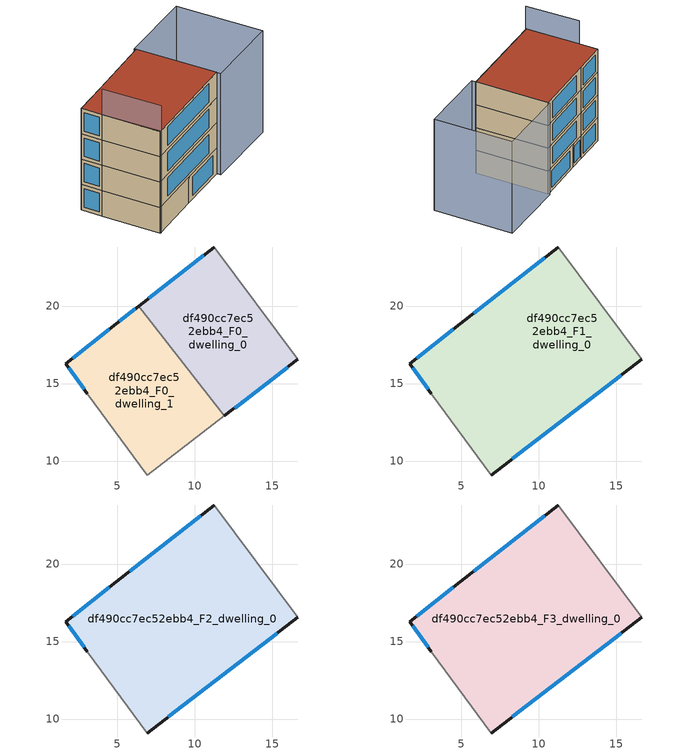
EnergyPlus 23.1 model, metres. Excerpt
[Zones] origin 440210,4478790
df490cc7ec52ebb4_F0_dwelling_0
 floor ground (EU_floor_Construction): 11.24,23.81 16.65,16.56 11.91,12.91 6.36,19.97 z0
 wall outside (EU_wall_Construction): 11.91,12.91 16.65,16.56 / 11.24,23.81 6.36,19.97 z0:3
 wall adiabatic (EU_wall_Construction): 16.65,16.56 11.24,23.81 z0:3
 wall to df490cc7ec52ebb4_F0_dwelling_1 (EU_wall_Construction): 6.36,19.97 11.91,12.91 z0:3
 window (EU_Window_Construction): 12.56,13.42 15.99,16.05 / 10.56,23.28 7.04,20.51 z0.42:2.58
df490cc7ec52ebb4_F0_dwelling_1
 floor ground (EU_floor_Construction): 6.36,19.97 11.91,12.91 6.94,9.1 3.05,14.35 1.66,16.29 4.93,18.85 z0
 wall outside (EU_wall_Construction): 6.36,19.97 4.93,18.85 1.66,16.29 3.05,14.35 z0:3
 wall adiabatic (EU_wall_Construction): 3.05,14.35 6.94,9.1 11.91,12.91 z0:3
 window (EU_Window_Construction): 4.48,18.5 2.11,16.65 / 6.16,19.82 5.13,19.01 / 1.85,16.02 2.85,14.62 z0.42:2.58
df490cc7ec52ebb4_F1_dwelling_0
 floor to df490cc7ec52ebb4_F0_dwelling_0 (EU_floor_Construction): 11.24,23.81 16.65,16.56 11.91,12.91 6.36,19.97 z3
 floor to df490cc7ec52ebb4_F0_dwelling_1 (EU_floor_Construction): 6.36,19.97 11.91,12.91 6.94,9.1 3.05,14.35 1.65,16.29 4.93,18.85 z3
 wall outside (EU_wall_Construction): 11.24,23.81 4.93,18.85 1.66,16.29 3.05,14.35 / 6.94,9.1 16.65,16.56 z3:6
 wall adiabatic (EU_wall_Construction): 16.65,16.56 11.24,23.81 / 3.05,14.35 6.94,9.1 z3:6
 window (EU_Window_Construction): 4.48,18.5 2.11,16.65 / 10.36,23.12 5.81,19.54 / 8.29,10.13 15.3,15.52 / 1.85,16.02 2.85,14.62 z3.42:5.58
df490cc7ec52ebb4_F2_dwelling_0
 floor to df490cc7ec52ebb4_F1_dwelling_0 (EU_floor_Construction): 11.24,23.81 16.65,16.56 6.94,9.1 3.05,14.35 1.65,16.29 4.93,18.85 z6
 wall outside (EU_wall_Construction): 11.24,23.81 4.93,18.85 1.66,16.29 3.05,14.35 / 6.94,9.1 16.65,16.56 z6:9
 wall adiabatic (EU_wall_Construction): 16.65,16.56 11.24,23.81 / 3.05,14.35 6.94,9.1 z6:9
 window (EU_Window_Construction): 4.48,18.5 2.11,16.65 / 10.36,23.12 5.81,19.54 / 8.29,10.13 15.3,15.52 / 1.85,16.02 2.85,14.62 z6.42:8.58
df490cc7ec52ebb4_F3_dwelling_0
 floor to df490cc7ec52ebb4_F2_dwelling_0 (EU_floor_Construction): 11.24,23.81 16.65,16.56 6.94,9.1 3.05,14.35 1.65,16.29 4.93,18.85 z9
 wall outside (EU_wall_Construction): 11.24,23.81 4.93,18.85 1.66,16.29 3.05,14.35 / 6.94,9.1 16.65,16.56 z9:12
 wall adiabatic (EU_wall_Construction): 16.65,16.56 11.24,23.81 / 3.05,14.35 6.94,9.1 z9:12
 window (EU_Window_Construction): 4.48,18.5 2.11,16.65 / 10.36,23.12 5.81,19.54 / 8.29,10.13 15.3,15.52 / 1.85,16.02 2.85,14.62 z9.42:11.58
 roof outside (EU_roof_Construction): 16.65,16.56 11.24,23.81 4.93,18.85 1.66,16.29 3.05,14.35 6.94,9.1 z12
shading: 3.04,14.36 7.06,9.14 z0:15; 16.95,16.16 11.11,23.98 / 11.11,23.98 18.2,29.27 / 18.2,29.27 24.04,21.45 / 24.04,21.45 16.95,16.16 z0:12
[Building]
EU S2 Campaign: North Axis=0; Terrain=City; Solar Distribution=FullExterior
[Site:Location]
Madrid: Latitude=40.5; Longitude=-3.5; Time Zone=1; Elevation=609
[SizingPeriod:WeatherFileDays]
AnnualSizingPeriod: Begin Month=1; Begin Day of Month=1; End Month=12; End Day of Month=31; Day of Week for Start Day=Monday; Use Weather File Daylight Saving Period=No; Use Weather File Rain and Snow Indicators=No
[MATERIAL]
EU_InternalMass_Material: Roughness=MediumRough; Thickness=0.1; Conductivity=1; Density=1800; Specific Heat=900; Thermal Absorptance=0.9; Solar Absorptance=0.7; Visible Absorptance=0.7
[MATERIAL:NOMASS] Roughness=MediumRough; Thermal Absorptance=0.9; Solar Absorptance=0.7; Visible Absorptance=0.7
Name | Thermal Resistance
EU_wall_NoMass | 1.60022
EU_roof_NoMass | 1.57597
EU_floor_NoMass | 0.470652
[WINDOWMATERIAL:SIMPLEGLAZINGSYSTEM]
EU_Window_SimpleGlazing: UFactor=3.28802; Solar Heat Gain Coefficient=0.85; Visible Transmittance=0.85
[CONSTRUCTION]
EU_wall_Construction: EU_wall_NoMass
EU_roof_Construction: EU_roof_NoMass
EU_floor_Construction: EU_floor_NoMass
EU_InternalMass_Construction: EU_InternalMass_Material
EU_Window_Construction: EU_Window_SimpleGlazing
[ZONE] Type=1; Multiplier=1; Ceiling Height=autocalculate; Floor Area=autocalculate; Part of Total Floor Area=Yes
Name | Volume
df490cc7ec52ebb4_F0_dwelling_0 | 164.662
df490cc7ec52ebb4_F1_dwelling_0 | 329.307
df490cc7ec52ebb4_F2_dwelling_0; df490cc7ec52ebb4_F3_dwelling_0 | 329.306
df490cc7ec52ebb4_F0_dwelling_1 | 164.657
[INTERNALMASS] Construction=EU_InternalMass_Construction
Name | Zone or ZoneList | Surface Area
df490cc7ec52ebb4_F0_dwelling_0_EU_InternalMass | df490cc7ec52ebb4_F0_dwelling_0 | 54.8872
df490cc7ec52ebb4_F0_dwelling_1_EU_InternalMass | df490cc7ec52ebb4_F0_dwelling_1 | 54.8855
df490cc7ec52ebb4_F1_dwelling_0_EU_InternalMass | df490cc7ec52ebb4_F1_dwelling_0 | 109.769
df490cc7ec52ebb4_F2_dwelling_0_EU_InternalMass | df490cc7ec52ebb4_F2_dwelling_0 | 109.769
df490cc7ec52ebb4_F3_dwelling_0_EU_InternalMass | df490cc7ec52ebb4_F3_dwelling_0 | 109.769
[OTHEREQUIPMENT] Fuel Type=Electricity; Design Level Calculation Method=Watts/Area; Power per Zone Floor Area=1; Fraction Latent=0; Fraction Radiant=0; Fraction Lost=0; Carbon Dioxide Generation Rate=0; EndUse Subcategory=EU_Step8_InternalGains
Name | Zone or ZoneList or Space or SpaceList | Schedule
EU_Step8_InternalGain_df490cc7ec52ebb4_F0_dwelling_0_f000 | df490cc7ec52ebb4_F0_dwelling_0 | EU_Step8_GainSchedule_df490cc7ec52ebb4_F0_dwelling_0_f000
EU_Step8_InternalGain_df490cc7ec52ebb4_F0_dwelling_1_f000 | df490cc7ec52ebb4_F0_dwelling_1 | EU_Step8_GainSchedule_df490cc7ec52ebb4_F0_dwelling_1_f000
EU_Step8_InternalGain_df490cc7ec52ebb4_F1_dwelling_0_f000 | df490cc7ec52ebb4_F1_dwelling_0 | EU_Step8_GainSchedule_df490cc7ec52ebb4_F1_dwelling_0_f000
EU_Step8_InternalGain_df490cc7ec52ebb4_F2_dwelling_0_f000 | df490cc7ec52ebb4_F2_dwelling_0 | EU_Step8_GainSchedule_df490cc7ec52ebb4_F2_dwelling_0_f000
EU_Step8_InternalGain_df490cc7ec52ebb4_F3_dwelling_0_f000 | df490cc7ec52ebb4_F3_dwelling_0 | EU_Step8_GainSchedule_df490cc7ec52ebb4_F3_dwelling_0_f000
[ZONEVENTILATION:DESIGNFLOWRATE] Schedule=EU_AlwaysOn; Design Flow Rate Calculation Method=AirChanges/Hour; Air Changes per Hour=0.480704; Ventilation Type=Natural; Fan Pressure Rise=0; Fan Total Efficiency=1; Constant Term Coefficient=1; Temperature Term Coefficient=0; Velocity Term Coefficient=0; Velocity Squared Term Coefficient=0; Minimum Indoor Temperature=-100; Maximum Indoor Temperature=100; Delta Temperature=-100; Minimum Outdoor Temperature=-100; Maximum Outdoor Temperature=100; Maximum Wind Speed=40
Name | Zone or ZoneList or Space or SpaceList
EU_ConstantAir_df490cc7ec52ebb4_F0_dwelling_0 | df490cc7ec52ebb4_F0_dwelling_0
EU_ConstantAir_df490cc7ec52ebb4_F0_dwelling_1 | df490cc7ec52ebb4_F0_dwelling_1
EU_ConstantAir_df490cc7ec52ebb4_F1_dwelling_0 | df490cc7ec52ebb4_F1_dwelling_0
EU_ConstantAir_df490cc7ec52ebb4_F2_dwelling_0 | df490cc7ec52ebb4_F2_dwelling_0
EU_ConstantAir_df490cc7ec52ebb4_F3_dwelling_0 | df490cc7ec52ebb4_F3_dwelling_0
[HVACTEMPLATE:THERMOSTAT] Constant Heating Setpoint=20; Constant Cooling Setpoint=50
EU_HeatOnly_df490cc7ec52ebb4_F0_dwelling_0; EU_HeatOnly_df490cc7ec52ebb4_F0_dwelling_1; EU_HeatOnly_df490cc7ec52ebb4_F1_dwelling_0; EU_HeatOnly_df490cc7ec52ebb4_F2_dwelling_0; EU_HeatOnly_df490cc7ec52ebb4_F3_dwelling_0
[HVACTEMPLATE:ZONE:IDEALLOADSAIRSYSTEM] System Availability Schedule=EU_AlwaysOn; Maximum Heating Supply Air Temperature=50; Minimum Cooling Supply Air Temperature=13; Maximum Heating Supply Air Humidity Ratio=0.0156; Minimum Cooling Supply Air Humidity Ratio=0.0077; Heating Limit=NoLimit; Cooling Limit=NoLimit; Heating Availability Schedule=EU_AlwaysOn; Cooling Availability Schedule=EU_CoolingOff; Dehumidification Control Type=ConstantSensibleHeatRatio; Cooling Sensible Heat Ratio=0.7; Dehumidification Setpoint=60; Humidification Control Type=None; Humidification Setpoint=30; Outdoor Air Method=None; Outdoor Air Flow Rate per Person=0.00944; Outdoor Air Flow Rate per Zone Floor Area=0; Outdoor Air Flow Rate per Zone=0; Demand Controlled Ventilation Type=None; Outdoor Air Economizer Type=NoEconomizer; Heat Recovery Type=None; Sensible Heat Recovery Effectiveness=0.7; Latent Heat Recovery Effectiveness=0.65
Name | Template Thermostat
df490cc7ec52ebb4_F0_dwelling_0 | EU_HeatOnly_df490cc7ec52ebb4_F0_dwelling_0
df490cc7ec52ebb4_F0_dwelling_1 | EU_HeatOnly_df490cc7ec52ebb4_F0_dwelling_1
df490cc7ec52ebb4_F1_dwelling_0 | EU_HeatOnly_df490cc7ec52ebb4_F1_dwelling_0
df490cc7ec52ebb4_F2_dwelling_0 | EU_HeatOnly_df490cc7ec52ebb4_F2_dwelling_0
df490cc7ec52ebb4_F3_dwelling_0 | EU_HeatOnly_df490cc7ec52ebb4_F3_dwelling_0
[SIZING:ZONE] Zone Cooling Design Supply Air Temperature Input Method=SupplyAirTemperature; Zone Cooling Design Supply Air Temperature=13; Zone Heating Design Supply Air Temperature Input Method=SupplyAirTemperature; Zone Heating Design Supply Air Temperature=50; Zone Cooling Design Supply Air Humidity Ratio=0.008; Zone Heating Design Supply Air Humidity Ratio=0.008; Cooling Design Air Flow Method=DesignDay; Cooling Design Air Flow Rate=0; Cooling Minimum Air Flow per Zone Floor Area=0.000762; Cooling Minimum Air Flow=0; Cooling Minimum Air Flow Fraction=0.2; Heating Design Air Flow Method=DesignDay; Heating Design Air Flow Rate=0; Heating Maximum Air Flow per Zone Floor Area=0.002032; Heating Maximum Air Flow=0.141576; Heating Maximum Air Flow Fraction=0.3; Account for Dedicated Outdoor Air System=No; Dedicated Outdoor Air System Control Strategy=NeutralSupplyAir; Dedicated Outdoor Air Low Setpoint Temperature for Design=autosize; Dedicated Outdoor Air High Setpoint Temperature for Design=autosize; Zone Load Sizing Method=Sensible Load Only No Latent Load; Zone Latent Cooling Design Supply Air Humidity Ratio Input Method=HumidityRatioDifference; Zone Cooling Design Supply Air Humidity Ratio Difference=0.005; Zone Latent Heating Design Supply Air Humidity Ratio Input Method=HumidityRatioDifference; Zone Humidification Design Supply Air Humidity Ratio Difference=0.005
df490cc7ec52ebb4_F0_dwelling_0; df490cc7ec52ebb4_F0_dwelling_1; df490cc7ec52ebb4_F1_dwelling_0; df490cc7ec52ebb4_F2_dwelling_0; df490cc7ec52ebb4_F3_dwelling_0
[SCHEDULE:CONSTANT]
Name | Hourly Value
EU_AlwaysOn | 1
EU_CoolingOff | 0
[SCHEDULE:FILE] Column Number=1; Rows to Skip at Top=0; Number of Hours of Data=8760; Column Separator=Comma; Interpolate to Timestep=No; Minutes per Item=60; Adjust Schedule for Daylight Savings=Yes
Name | File
EU_Step8_GainSchedule_df490cc7ec52ebb4_F0_dwelling_0_f000 | ../../schedules/df490cc7ec52ebb4/df490cc7ec52ebb4_F0_dwelling_0_f000_gain.csv
EU_Step8_GainSchedule_df490cc7ec52ebb4_F0_dwelling_1_f000 | ../../schedules/df490cc7ec52ebb4/df490cc7ec52ebb4_F0_dwelling_1_f000_gain.csv
EU_Step8_GainSchedule_df490cc7ec52ebb4_F1_dwelling_0_f000 | ../../schedules/df490cc7ec52ebb4/df490cc7ec52ebb4_F1_dwelling_0_f000_gain.csv
EU_Step8_GainSchedule_df490cc7ec52ebb4_F2_dwelling_0_f000 | ../../schedules/df490cc7ec52ebb4/df490cc7ec52ebb4_F2_dwelling_0_f000_gain.csv
EU_Step8_GainSchedule_df490cc7ec52ebb4_F3_dwelling_0_f000 | ../../schedules/df490cc7ec52ebb4/df490cc7ec52ebb4_F3_dwelling_0_f000_gain.csv
